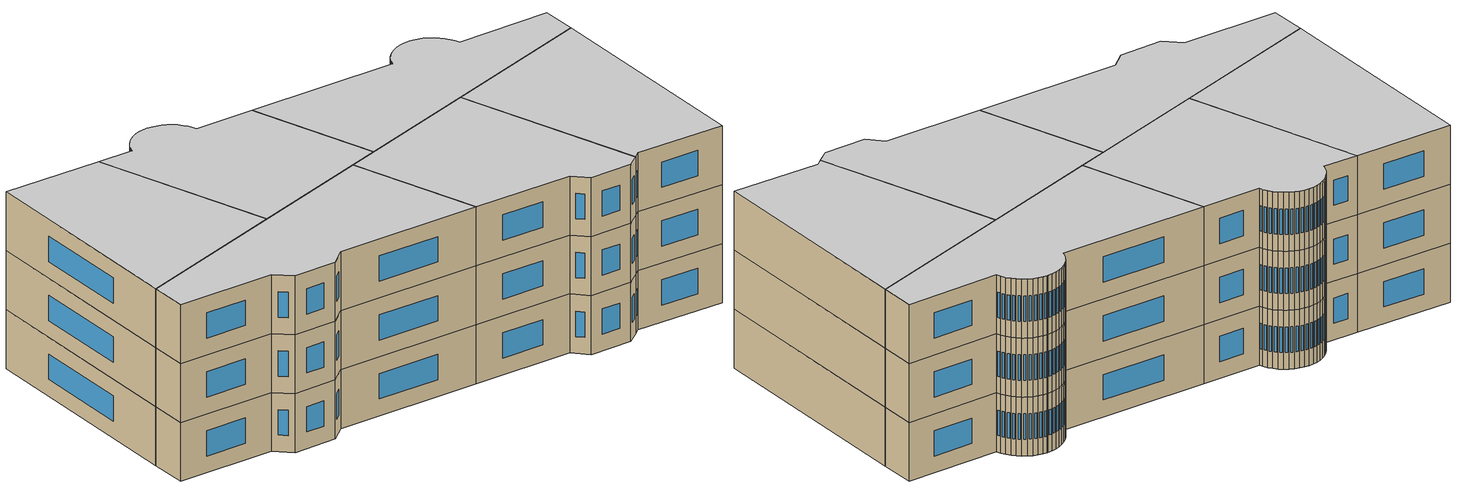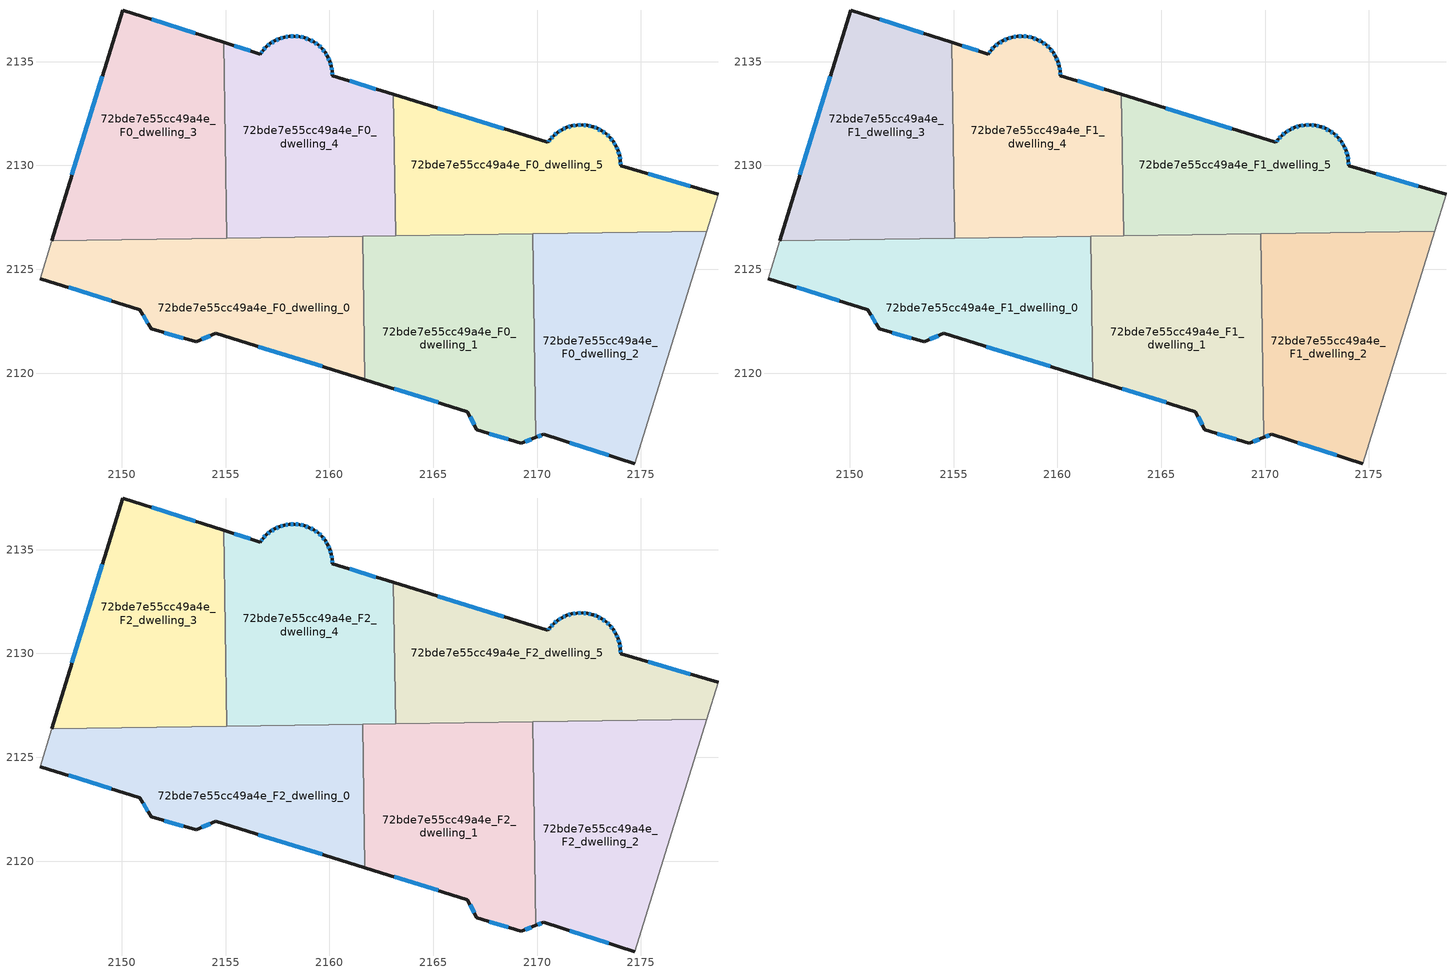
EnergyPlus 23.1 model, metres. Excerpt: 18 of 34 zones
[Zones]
72bde7e55cc49a4e_F0_dwelling_0
 floor ground (EU_floor_Construction): 2161.61,2126.6 2161.71,2119.69 2154.53,2121.92 2153.58,2121.51 2151.42,2122.13 2150.87,2123.06 2146.07,2124.55 2146.63,2126.37 z0
 wall outside (EU_wall_Construction): 2146.07,2124.55 2150.87,2123.06 2151.42,2122.13 2153.58,2121.51 2154.53,2121.92 2161.71,2119.69 z0:3
 wall adiabatic (EU_wall_Construction): 2146.63,2126.37 2146.07,2124.55 z0:3
 wall to 72bde7e55cc49a4e_F0_dwelling_1 (EU_wall_Construction): 2161.71,2119.69 2161.61,2126.6 z0:3
 wall to 72bde7e55cc49a4e_F0_dwelling_3 (EU_wall_Construction): 2155.07,2126.5 2146.63,2126.37 z0:3
 wall to 72bde7e55cc49a4e_F0_dwelling_4 (EU_wall_Construction): 2161.61,2126.6 2155.07,2126.5 z0:3
 window (EU_Window_Construction): 2151.03,2122.8 2151.27,2122.4 / 2147.44,2124.13 2149.5,2123.49 / 2156.58,2121.28 2159.66,2120.33 / 2153.85,2121.63 2154.26,2121.81 / 2152.04,2121.96 2152.97,2121.69 z0.86:2.14
72bde7e55cc49a4e_F0_dwelling_1
 floor ground (EU_floor_Construction): 2169.78,2126.72 2169.93,2116.91 2169.23,2116.63 2167.09,2117.28 2166.65,2118.15 2161.71,2119.69 2161.61,2126.6 z0
 wall outside (EU_wall_Construction): 2161.71,2119.69 2166.65,2118.15 2167.09,2117.28 2169.23,2116.63 2169.93,2116.91 z0:3
 wall to 72bde7e55cc49a4e_F0_dwelling_2 (EU_wall_Construction): 2169.93,2116.91 2169.78,2126.72 z0:3
 wall to 72bde7e55cc49a4e_F0_dwelling_5 (EU_wall_Construction): 2169.78,2126.72 2163.18,2126.62 z0:3
 wall to 72bde7e55cc49a4e_F0_dwelling_4 (EU_wall_Construction): 2163.18,2126.62 2161.61,2126.6 z0:3
 window (EU_Window_Construction): 2163.12,2119.25 2165.24,2118.59 / 2169.43,2116.71 2169.73,2116.83 / 2167.7,2117.09 2168.62,2116.82 / 2166.78,2117.9 2166.97,2117.53 z0.86:2.14
72bde7e55cc49a4e_F0_dwelling_2
 floor ground (EU_floor_Construction): 2178.16,2126.84 2174.71,2115.64 2170.31,2117.06 2169.93,2116.91 2169.78,2126.72 z0
 wall outside (EU_wall_Construction): 2169.93,2116.91 2170.31,2117.06 2174.71,2115.64 z0:3
 wall adiabatic (EU_wall_Construction): 2174.71,2115.64 2178.16,2126.84 z0:3
 wall to 72bde7e55cc49a4e_F0_dwelling_5 (EU_wall_Construction): 2178.16,2126.84 2169.78,2126.72 z0:3
 window (EU_Window_Construction): 2171.57,2116.66 2173.45,2116.05 / 2170.04,2116.95 2170.2,2117.02 z0.86:2.14
72bde7e55cc49a4e_F0_dwelling_3
 floor ground (EU_floor_Construction): 2154.93,2135.92 2155.07,2126.5 2146.63,2126.37 2150.06,2137.47 z0
 wall outside (EU_wall_Construction): 2154.93,2135.92 2150.06,2137.47 2146.63,2126.37 z0:3
 wall to 72bde7e55cc49a4e_F0_dwelling_4 (EU_wall_Construction): 2155.07,2126.5 2154.93,2135.92 z0:3
 window (EU_Window_Construction): 2149.08,2134.3 2147.61,2129.54 / 2153.54,2136.37 2151.45,2137.03 z0.86:2.14
72bde7e55cc49a4e_F0_dwelling_4
 floor ground (EU_floor_Construction): 2163.08,2133.42 2163.18,2126.62 2155.07,2126.5 2154.93,2135.92 2156.68,2135.37 2156.8,2135.54 2156.97,2135.72 2157.16,2135.87 2157.37,2136 2157.6,2136.11 2157.83,2136.18 2158.07,2136.22 2158.32,2136.23 2158.57,2136.2 2158.8,2136.15 2159.04,2136.06 2159.25,2135.95 2159.45,2135.8 2159.63,2135.64 2159.79,2135.45 2159.92,2135.24 2160.02,2135.01 2160.09,2134.78 2160.14,2134.54 2160.15,2134.33 z0
 wall outside (EU_wall_Construction): 2163.08,2133.42 2160.15,2134.33 2160.14,2134.54 2160.09,2134.78 2160.02,2135.01 2159.92,2135.24 2159.79,2135.45 2159.63,2135.64 2159.45,2135.8 2159.25,2135.95 2159.04,2136.06 2158.8,2136.15 2158.57,2136.2 2158.32,2136.23 2158.07,2136.22 2157.83,2136.18 2157.6,2136.11 2157.37,2136 2157.16,2135.87 2156.97,2135.72 2156.8,2135.54 2156.68,2135.37 2154.93,2135.92 z0:3
 wall to 72bde7e55cc49a4e_F0_dwelling_5 (EU_wall_Construction): 2163.18,2126.62 2163.08,2133.42 z0:3
 window (EU_Window_Construction): 2156.77,2135.49 2156.72,2135.42 / 2156.92,2135.67 2156.85,2135.59 / 2157.11,2135.83 2157.03,2135.76 / 2157.31,2135.97 2157.22,2135.91 / 2157.53,2136.08 2157.44,2136.03 / 2157.76,2136.16 2157.66,2136.13 / 2158,2136.21 2157.9,2136.19 / 2158.25,2136.23 2158.14,2136.22 / 2158.49,2136.21 2158.39,2136.22 / 2158.74,2136.16 2158.63,2136.19 / 2158.97,2136.09 2158.87,2136.12 / 2159.19,2135.98 2159.1,2136.03 / 2159.4,2135.84 2159.31,2135.91 / 2159.58,2135.68 2159.51,2135.76 / 2159.75,2135.5 2159.68,2135.58 / 2159.88,2135.3 2159.83,2135.39 / 2159.99,2135.08 2159.95,2135.17 / 2160.07,2134.85 2160.04,2134.95 / 2160.12,2134.6 2160.11,2134.71 / 2160.14,2134.39 2160.14,2134.48 / 2162.24,2133.68 2160.99,2134.07 / 2156.18,2135.53 2155.43,2135.76 z0.86:2.14
72bde7e55cc49a4e_F0_dwelling_5
 floor ground (EU_floor_Construction): 2178.71,2128.61 2178.16,2126.84 2163.18,2126.62 2163.08,2133.42 2170.52,2131.12 2170.62,2131.25 2170.79,2131.44 2170.99,2131.59 2171.2,2131.73 2171.43,2131.83 2171.67,2131.91 2171.91,2131.95 2172.16,2131.96 2172.41,2131.93 2172.66,2131.88 2172.69,2131.86 2172.89,2131.79 2173.11,2131.67 2173.32,2131.53 2173.5,2131.35 2173.66,2131.16 2173.79,2130.95 2173.9,2130.72 2173.97,2130.48 2174.01,2130.23 2174.02,2129.99 z0
 wall outside (EU_wall_Construction): 2178.71,2128.61 2174.02,2129.99 2174.01,2130.23 2173.97,2130.48 2173.9,2130.72 2173.79,2130.95 2173.66,2131.16 2173.5,2131.35 2173.32,2131.53 2173.11,2131.67 2172.89,2131.79 2172.69,2131.86 2172.66,2131.88 2172.41,2131.93 2172.16,2131.96 2171.91,2131.95 2171.67,2131.91 2171.43,2131.83 2171.2,2131.73 2170.99,2131.59 2170.79,2131.44 2170.62,2131.25 2170.52,2131.12 2163.08,2133.42 z0:3
 wall adiabatic (EU_wall_Construction): 2178.16,2126.84 2178.71,2128.61 z0:3
 window (EU_Window_Construction): 2171.36,2131.8 2171.27,2131.76 / 2171.6,2131.88 2171.5,2131.85 / 2171.84,2131.93 2171.74,2131.92 / 2172.09,2131.95 2171.99,2131.95 / 2172.34,2131.94 2172.24,2131.95 / 2172.59,2131.89 2172.48,2131.92 / 2172.84,2131.81 2172.75,2131.84 / 2173.05,2131.7 2172.96,2131.75 / 2173.26,2131.57 2173.17,2131.63 / 2173.45,2131.4 2173.37,2131.48 / 2173.61,2131.22 2173.55,2131.3 / 2173.76,2131.01 2173.7,2131.1 / 2173.87,2130.79 2173.82,2130.88 / 2173.95,2130.55 2173.92,2130.65 / 2174,2130.3 2173.98,2130.41 / 2174.02,2130.06 2174.01,2130.16 / 2177.37,2129 2175.36,2129.59 / 2168.4,2131.77 2165.21,2132.76 / 2170.59,2131.21 2170.55,2131.16 / 2170.75,2131.38 2170.67,2131.31 / 2170.93,2131.55 2170.85,2131.48 / 2171.14,2131.69 2171.05,2131.63 z0.86:2.14
72bde7e55cc49a4e_F1_dwelling_0
 floor to 72bde7e55cc49a4e_F0_dwelling_0 (EU_floor_Construction): 2161.61,2126.6 2161.71,2119.69 2154.53,2121.92 2153.58,2121.51 2151.42,2122.13 2150.87,2123.06 2146.07,2124.55 2146.63,2126.37 z3
 wall outside (EU_wall_Construction): 2146.07,2124.55 2150.87,2123.06 2151.42,2122.13 2153.58,2121.51 2154.53,2121.92 2161.71,2119.69 z3:6
 wall adiabatic (EU_wall_Construction): 2146.63,2126.37 2146.07,2124.55 z3:6
 wall to 72bde7e55cc49a4e_F1_dwelling_1 (EU_wall_Construction): 2161.71,2119.69 2161.61,2126.6 z3:6
 wall to 72bde7e55cc49a4e_F1_dwelling_3 (EU_wall_Construction): 2155.07,2126.5 2146.63,2126.37 z3:6
 wall to 72bde7e55cc49a4e_F1_dwelling_4 (EU_wall_Construction): 2161.61,2126.6 2155.07,2126.5 z3:6
 window (EU_Window_Construction): 2151.03,2122.8 2151.27,2122.4 / 2147.44,2124.13 2149.5,2123.49 / 2156.58,2121.28 2159.66,2120.33 / 2153.85,2121.63 2154.26,2121.81 / 2152.04,2121.96 2152.97,2121.69 z3.86:5.14
72bde7e55cc49a4e_F1_dwelling_1
 floor to 72bde7e55cc49a4e_F0_dwelling_1 (EU_floor_Construction): 2169.78,2126.72 2169.93,2116.91 2169.23,2116.63 2167.09,2117.28 2166.65,2118.15 2161.71,2119.69 2161.61,2126.6 z3
 wall outside (EU_wall_Construction): 2161.71,2119.69 2166.65,2118.15 2167.09,2117.28 2169.23,2116.63 2169.93,2116.91 z3:6
 wall to 72bde7e55cc49a4e_F1_dwelling_2 (EU_wall_Construction): 2169.93,2116.91 2169.78,2126.72 z3:6
 wall to 72bde7e55cc49a4e_F1_dwelling_5 (EU_wall_Construction): 2169.78,2126.72 2163.18,2126.62 z3:6
 wall to 72bde7e55cc49a4e_F1_dwelling_4 (EU_wall_Construction): 2163.18,2126.62 2161.61,2126.6 z3:6
 window (EU_Window_Construction): 2163.12,2119.25 2165.24,2118.59 / 2169.43,2116.71 2169.73,2116.83 / 2167.7,2117.09 2168.62,2116.82 / 2166.78,2117.9 2166.97,2117.53 z3.86:5.14
72bde7e55cc49a4e_F1_dwelling_2
 floor to 72bde7e55cc49a4e_F0_dwelling_2 (EU_floor_Construction): 2178.16,2126.84 2174.71,2115.64 2170.31,2117.06 2169.93,2116.91 2169.78,2126.72 z3
 wall outside (EU_wall_Construction): 2169.93,2116.91 2170.31,2117.06 2174.71,2115.64 z3:6
 wall adiabatic (EU_wall_Construction): 2174.71,2115.64 2178.16,2126.84 z3:6
 wall to 72bde7e55cc49a4e_F1_dwelling_5 (EU_wall_Construction): 2178.16,2126.84 2169.78,2126.72 z3:6
 window (EU_Window_Construction): 2171.57,2116.66 2173.45,2116.05 / 2170.04,2116.95 2170.2,2117.02 z3.86:5.14
72bde7e55cc49a4e_F1_dwelling_3
 floor to 72bde7e55cc49a4e_F0_dwelling_3 (EU_floor_Construction): 2154.93,2135.92 2155.07,2126.5 2146.63,2126.37 2150.06,2137.47 z3
 wall outside (EU_wall_Construction): 2154.93,2135.92 2150.06,2137.47 2146.63,2126.37 z3:6
 wall to 72bde7e55cc49a4e_F1_dwelling_4 (EU_wall_Construction): 2155.07,2126.5 2154.93,2135.92 z3:6
 window (EU_Window_Construction): 2149.08,2134.3 2147.61,2129.54 / 2153.54,2136.37 2151.45,2137.03 z3.86:5.14
72bde7e55cc49a4e_F1_dwelling_4
 floor to 72bde7e55cc49a4e_F0_dwelling_4 (EU_floor_Construction): 2163.08,2133.42 2163.18,2126.62 2155.07,2126.5 2154.93,2135.92 2156.68,2135.37 2156.8,2135.54 2156.97,2135.72 2157.16,2135.87 2157.37,2136 2157.6,2136.11 2157.83,2136.18 2158.07,2136.22 2158.32,2136.23 2158.57,2136.2 2158.8,2136.15 2159.04,2136.06 2159.25,2135.95 2159.45,2135.8 2159.63,2135.64 2159.79,2135.45 2159.92,2135.24 2160.02,2135.01 2160.09,2134.78 2160.14,2134.54 2160.15,2134.33 z3
 wall outside (EU_wall_Construction): 2163.08,2133.42 2160.15,2134.33 2160.14,2134.54 2160.09,2134.78 2160.02,2135.01 2159.92,2135.24 2159.79,2135.45 2159.63,2135.64 2159.45,2135.8 2159.25,2135.95 2159.04,2136.06 2158.8,2136.15 2158.57,2136.2 2158.32,2136.23 2158.07,2136.22 2157.83,2136.18 2157.6,2136.11 2157.37,2136 2157.16,2135.87 2156.97,2135.72 2156.8,2135.54 2156.68,2135.37 2154.93,2135.92 z3:6
 wall to 72bde7e55cc49a4e_F1_dwelling_5 (EU_wall_Construction): 2163.18,2126.62 2163.08,2133.42 z3:6
 window (EU_Window_Construction): 2156.77,2135.49 2156.72,2135.42 / 2156.92,2135.67 2156.85,2135.59 / 2157.11,2135.83 2157.03,2135.76 / 2157.31,2135.97 2157.22,2135.91 / 2157.53,2136.08 2157.44,2136.03 / 2157.76,2136.16 2157.66,2136.13 / 2158,2136.21 2157.9,2136.19 / 2158.25,2136.23 2158.14,2136.22 / 2158.49,2136.21 2158.39,2136.22 / 2158.74,2136.16 2158.63,2136.19 / 2158.97,2136.09 2158.87,2136.12 / 2159.19,2135.98 2159.1,2136.03 / 2159.4,2135.84 2159.31,2135.91 / 2159.58,2135.68 2159.51,2135.76 / 2159.75,2135.5 2159.68,2135.58 / 2159.88,2135.3 2159.83,2135.39 / 2159.99,2135.08 2159.95,2135.17 / 2160.07,2134.85 2160.04,2134.95 / 2160.12,2134.6 2160.11,2134.71 / 2160.14,2134.39 2160.14,2134.48 / 2162.24,2133.68 2160.99,2134.07 / 2156.18,2135.53 2155.43,2135.76 z3.86:5.14
72bde7e55cc49a4e_F1_dwelling_5
 floor to 72bde7e55cc49a4e_F0_dwelling_5 (EU_floor_Construction): 2178.71,2128.61 2178.16,2126.84 2163.18,2126.62 2163.08,2133.42 2170.52,2131.12 2170.62,2131.25 2170.79,2131.44 2170.99,2131.59 2171.2,2131.73 2171.43,2131.83 2171.67,2131.91 2171.91,2131.95 2172.16,2131.96 2172.41,2131.93 2172.66,2131.88 2172.69,2131.86 2172.89,2131.79 2173.11,2131.67 2173.32,2131.53 2173.5,2131.35 2173.66,2131.16 2173.79,2130.95 2173.9,2130.72 2173.97,2130.48 2174.01,2130.23 2174.02,2129.99 z3
 wall outside (EU_wall_Construction): 2178.71,2128.61 2174.02,2129.99 2174.01,2130.23 2173.97,2130.48 2173.9,2130.72 2173.79,2130.95 2173.66,2131.16 2173.5,2131.35 2173.32,2131.53 2173.11,2131.67 2172.89,2131.79 2172.69,2131.86 2172.66,2131.88 2172.41,2131.93 2172.16,2131.96 2171.91,2131.95 2171.67,2131.91 2171.43,2131.83 2171.2,2131.73 2170.99,2131.59 2170.79,2131.44 2170.62,2131.25 2170.52,2131.12 2163.08,2133.42 z3:6
 wall adiabatic (EU_wall_Construction): 2178.16,2126.84 2178.71,2128.61 z3:6
 window (EU_Window_Construction): 2171.36,2131.8 2171.27,2131.76 / 2171.6,2131.88 2171.5,2131.85 / 2171.84,2131.93 2171.74,2131.92 / 2172.09,2131.95 2171.99,2131.95 / 2172.34,2131.94 2172.24,2131.95 / 2172.59,2131.89 2172.48,2131.92 / 2172.84,2131.81 2172.75,2131.84 / 2173.05,2131.7 2172.96,2131.75 / 2173.26,2131.57 2173.17,2131.63 / 2173.45,2131.4 2173.37,2131.48 / 2173.61,2131.22 2173.55,2131.3 / 2173.76,2131.01 2173.7,2131.1 / 2173.87,2130.79 2173.82,2130.88 / 2173.95,2130.55 2173.92,2130.65 / 2174,2130.3 2173.98,2130.41 / 2174.02,2130.06 2174.01,2130.16 / 2177.37,2129 2175.36,2129.59 / 2168.4,2131.77 2165.21,2132.76 / 2170.59,2131.21 2170.55,2131.16 / 2170.75,2131.38 2170.67,2131.31 / 2170.93,2131.55 2170.85,2131.48 / 2171.14,2131.69 2171.05,2131.63 z3.86:5.14
72bde7e55cc49a4e_F2_dwelling_0
 floor to 72bde7e55cc49a4e_F1_dwelling_0 (EU_floor_Construction): 2161.61,2126.6 2161.71,2119.69 2154.53,2121.92 2153.58,2121.51 2151.42,2122.13 2150.87,2123.06 2146.07,2124.55 2146.63,2126.37 z6
 wall outside (EU_wall_Construction): 2146.07,2124.55 2150.87,2123.06 2151.42,2122.13 2153.58,2121.51 2154.53,2121.92 2161.71,2119.69 z6:9
 wall adiabatic (EU_wall_Construction): 2146.63,2126.37 2146.07,2124.55 z6:9
 wall to 72bde7e55cc49a4e_F2_dwelling_1 (EU_wall_Construction): 2161.71,2119.69 2161.61,2126.6 z6:9
 wall to 72bde7e55cc49a4e_F2_dwelling_3 (EU_wall_Construction): 2155.07,2126.5 2146.63,2126.37 z6:9
 wall to 72bde7e55cc49a4e_F2_dwelling_4 (EU_wall_Construction): 2161.61,2126.6 2155.07,2126.5 z6:9
 window (EU_Window_Construction): 2151.03,2122.8 2151.27,2122.4 / 2147.44,2124.13 2149.5,2123.49 / 2156.58,2121.28 2159.66,2120.33 / 2153.85,2121.63 2154.26,2121.81 / 2152.04,2121.96 2152.97,2121.69 z6.86:8.14
 ceiling to 72bde7e55cc49a4e_F3_dwelling_0 (EU_floor_Construction): 2161.71,2119.69 2161.61,2126.6 2146.63,2126.37 2146.07,2124.55 2150.87,2123.06 2151.42,2122.13 2153.58,2121.51 2154.53,2121.92 z9
72bde7e55cc49a4e_F2_dwelling_1
 floor to 72bde7e55cc49a4e_F1_dwelling_1 (EU_floor_Construction): 2169.78,2126.72 2169.93,2116.91 2169.23,2116.63 2167.09,2117.28 2166.65,2118.15 2161.71,2119.69 2161.61,2126.6 z6
 wall outside (EU_wall_Construction): 2161.71,2119.69 2166.65,2118.15 2167.09,2117.28 2169.23,2116.63 2169.93,2116.91 z6:9
 wall to 72bde7e55cc49a4e_F2_dwelling_2 (EU_wall_Construction): 2169.93,2116.91 2169.78,2126.72 z6:9
 wall to 72bde7e55cc49a4e_F2_dwelling_5 (EU_wall_Construction): 2169.78,2126.72 2163.18,2126.62 z6:9
 wall to 72bde7e55cc49a4e_F2_dwelling_4 (EU_wall_Construction): 2163.18,2126.62 2161.61,2126.6 z6:9
 window (EU_Window_Construction): 2163.12,2119.25 2165.24,2118.59 / 2169.43,2116.71 2169.73,2116.83 / 2167.7,2117.09 2168.62,2116.82 / 2166.78,2117.9 2166.97,2117.53 z6.86:8.14
 ceiling to 72bde7e55cc49a4e_F3_dwelling_1 (EU_floor_Construction): 2169.93,2116.91 2169.78,2126.72 2161.61,2126.6 2161.71,2119.69 2166.65,2118.15 2167.09,2117.28 2169.23,2116.63 z9
72bde7e55cc49a4e_F2_dwelling_2
 floor to 72bde7e55cc49a4e_F1_dwelling_2 (EU_floor_Construction): 2178.16,2126.84 2174.71,2115.64 2170.31,2117.06 2169.93,2116.91 2169.78,2126.72 z6
 wall outside (EU_wall_Construction): 2169.93,2116.91 2170.31,2117.06 2174.71,2115.64 z6:9
 wall adiabatic (EU_wall_Construction): 2174.71,2115.64 2178.16,2126.84 z6:9
 wall to 72bde7e55cc49a4e_F2_dwelling_5 (EU_wall_Construction): 2178.16,2126.84 2169.78,2126.72 z6:9
 window (EU_Window_Construction): 2171.57,2116.66 2173.45,2116.05 / 2170.04,2116.95 2170.2,2117.02 z6.86:8.14
 ceiling to 72bde7e55cc49a4e_F3_dwelling_2 (EU_floor_Construction): 2174.71,2115.64 2178.16,2126.84 2169.78,2126.72 2169.93,2116.91 2170.31,2117.06 z9
72bde7e55cc49a4e_F2_dwelling_3
 floor to 72bde7e55cc49a4e_F1_dwelling_3 (EU_floor_Construction): 2154.93,2135.92 2155.07,2126.5 2146.63,2126.37 2150.06,2137.47 z6
 wall outside (EU_wall_Construction): 2154.93,2135.92 2150.06,2137.47 2146.63,2126.37 z6:9
 wall to 72bde7e55cc49a4e_F2_dwelling_4 (EU_wall_Construction): 2155.07,2126.5 2154.93,2135.92 z6:9
 window (EU_Window_Construction): 2149.08,2134.3 2147.61,2129.54 / 2153.54,2136.37 2151.45,2137.03 z6.86:8.14
 ceiling to 72bde7e55cc49a4e_F3_dwelling_3 (EU_floor_Construction): 2155.07,2126.5 2154.93,2135.92 2150.06,2137.47 2146.63,2126.37 z9
72bde7e55cc49a4e_F2_dwelling_4
 floor to 72bde7e55cc49a4e_F1_dwelling_4 (EU_floor_Construction): 2163.08,2133.42 2163.18,2126.62 2155.07,2126.5 2154.93,2135.92 2156.68,2135.37 2156.8,2135.54 2156.97,2135.72 2157.16,2135.87 2157.37,2136 2157.6,2136.11 2157.83,2136.18 2158.07,2136.22 2158.32,2136.23 2158.57,2136.2 2158.8,2136.15 2159.04,2136.06 2159.25,2135.95 2159.45,2135.8 2159.63,2135.64 2159.79,2135.45 2159.92,2135.24 2160.02,2135.01 2160.09,2134.78 2160.14,2134.54 2160.15,2134.33 z6
 wall outside (EU_wall_Construction): 2163.08,2133.42 2160.15,2134.33 2160.14,2134.54 2160.09,2134.78 2160.02,2135.01 2159.92,2135.24 2159.79,2135.45 2159.63,2135.64 2159.45,2135.8 2159.25,2135.95 2159.04,2136.06 2158.8,2136.15 2158.57,2136.2 2158.32,2136.23 2158.07,2136.22 2157.83,2136.18 2157.6,2136.11 2157.37,2136 2157.16,2135.87 2156.97,2135.72 2156.8,2135.54 2156.68,2135.37 2154.93,2135.92 z6:9
 wall to 72bde7e55cc49a4e_F2_dwelling_5 (EU_wall_Construction): 2163.18,2126.62 2163.08,2133.42 z6:9
 window (EU_Window_Construction): 2156.77,2135.49 2156.72,2135.42 / 2156.92,2135.67 2156.85,2135.59 / 2157.11,2135.83 2157.03,2135.76 / 2157.31,2135.97 2157.22,2135.91 / 2157.53,2136.08 2157.44,2136.03 / 2157.76,2136.16 2157.66,2136.13 / 2158,2136.21 2157.9,2136.19 / 2158.25,2136.23 2158.14,2136.22 / 2158.49,2136.21 2158.39,2136.22 / 2158.74,2136.16 2158.63,2136.19 / 2158.97,2136.09 2158.87,2136.12 / 2159.19,2135.98 2159.1,2136.03 / 2159.4,2135.84 2159.31,2135.91 / 2159.58,2135.68 2159.51,2135.76 / 2159.75,2135.5 2159.68,2135.58 / 2159.88,2135.3 2159.83,2135.39 / 2159.99,2135.08 2159.95,2135.17 / 2160.07,2134.85 2160.04,2134.95 / 2160.12,2134.6 2160.11,2134.71 / 2160.14,2134.39 2160.14,2134.48 / 2162.24,2133.68 2160.99,2134.07 / 2156.18,2135.53 2155.43,2135.76 z6.86:8.14
 ceiling to 72bde7e55cc49a4e_F3_dwelling_4 (EU_floor_Construction): 2163.18,2126.62 2163.08,2133.42 2160.15,2134.33 2160.14,2134.54 2160.09,2134.78 2160.02,2135.01 2159.92,2135.24 2159.79,2135.45 2159.63,2135.64 2159.45,2135.8 2159.25,2135.95 2159.04,2136.06 2158.8,2136.15 2158.57,2136.2 2158.32,2136.23 2158.07,2136.22 2157.83,2136.18 2157.6,2136.11 2157.37,2136 2157.16,2135.87 2156.97,2135.72 2156.8,2135.54 2156.68,2135.37 2154.93,2135.92 2155.07,2126.5 z9
72bde7e55cc49a4e_F2_dwelling_5
 floor to 72bde7e55cc49a4e_F1_dwelling_5 (EU_floor_Construction): 2178.71,2128.61 2178.16,2126.84 2163.18,2126.62 2163.08,2133.42 2170.52,2131.12 2170.62,2131.25 2170.79,2131.44 2170.99,2131.59 2171.2,2131.73 2171.43,2131.83 2171.67,2131.91 2171.91,2131.95 2172.16,2131.96 2172.41,2131.93 2172.66,2131.88 2172.69,2131.86 2172.89,2131.79 2173.11,2131.67 2173.32,2131.53 2173.5,2131.35 2173.66,2131.16 2173.79,2130.95 2173.9,2130.72 2173.97,2130.48 2174.01,2130.23 2174.02,2129.99 z6
 wall outside (EU_wall_Construction): 2178.71,2128.61 2174.02,2129.99 2174.01,2130.23 2173.97,2130.48 2173.9,2130.72 2173.79,2130.95 2173.66,2131.16 2173.5,2131.35 2173.32,2131.53 2173.11,2131.67 2172.89,2131.79 2172.69,2131.86 2172.66,2131.88 2172.41,2131.93 2172.16,2131.96 2171.91,2131.95 2171.67,2131.91 2171.43,2131.83 2171.2,2131.73 2170.99,2131.59 2170.79,2131.44 2170.62,2131.25 2170.52,2131.12 2163.08,2133.42 z6:9
 wall adiabatic (EU_wall_Construction): 2178.16,2126.84 2178.71,2128.61 z6:9
 window (EU_Window_Construction): 2171.36,2131.8 2171.27,2131.76 / 2171.6,2131.88 2171.5,2131.85 / 2171.84,2131.93 2171.74,2131.92 / 2172.09,2131.95 2171.99,2131.95 / 2172.34,2131.94 2172.24,2131.95 / 2172.59,2131.89 2172.48,2131.92 / 2172.84,2131.81 2172.75,2131.84 / 2173.05,2131.7 2172.96,2131.75 / 2173.26,2131.57 2173.17,2131.63 / 2173.45,2131.4 2173.37,2131.48 / 2173.61,2131.22 2173.55,2131.3 / 2173.76,2131.01 2173.7,2131.1 / 2173.87,2130.79 2173.82,2130.88 / 2173.95,2130.55 2173.92,2130.65 / 2174,2130.3 2173.98,2130.41 / 2174.02,2130.06 2174.01,2130.16 / 2177.37,2129 2175.36,2129.59 / 2168.4,2131.77 2165.21,2132.76 / 2170.59,2131.21 2170.55,2131.16 / 2170.75,2131.38 2170.67,2131.31 / 2170.93,2131.55 2170.85,2131.48 / 2171.14,2131.69 2171.05,2131.63 z6.86:8.14
 ceiling to 72bde7e55cc49a4e_F3_dwelling_5 (EU_floor_Construction): 2178.16,2126.84 2178.71,2128.61 2174.02,2129.99 2174.01,2130.23 2173.97,2130.48 2173.9,2130.72 2173.79,2130.95 2173.66,2131.16 2173.5,2131.35 2173.32,2131.53 2173.11,2131.67 2172.89,2131.79 2172.69,2131.86 2172.66,2131.88 2172.41,2131.93 2172.16,2131.96 2171.91,2131.95 2171.67,2131.91 2171.43,2131.83 2171.2,2131.73 2170.99,2131.59 2170.79,2131.44 2170.62,2131.25 2170.52,2131.12 2163.08,2133.42 2163.18,2126.62 z9
[Building]
EU S2 Campaign: North Axis=0; Terrain=City; Solar Distribution=FullExterior
[Site:Location]
Helsinki-Vantaa.AP: Latitude=60.317; Longitude=24.963; Time Zone=2; Elevation=54.6
[SizingPeriod:WeatherFileDays]
AnnualSizingPeriod: Begin Month=1; Begin Day of Month=1; End Month=12; End Day of Month=31; Day of Week for Start Day=Monday; Use Weather File Daylight Saving Period=No; Use Weather File Rain and Snow Indicators=No
[MATERIAL]
EU_InternalMass_Material: Roughness=MediumRough; Thickness=0.1; Conductivity=1; Density=1800; Specific Heat=900; Thermal Absorptance=0.9; Solar Absorptance=0.7; Visible Absorptance=0.7
[MATERIAL:NOMASS] Roughness=MediumRough; Thermal Absorptance=0.9; Solar Absorptance=0.7; Visible Absorptance=0.7
Name | Thermal Resistance
EU_wall_NoMass | 1.10183
EU_floor_NoMass | 1.70606
[WINDOWMATERIAL:SIMPLEGLAZINGSYSTEM]
EU_Window_SimpleGlazing: UFactor=3.11035; Solar Heat Gain Coefficient=0.8; Visible Transmittance=0.8
[CONSTRUCTION]
EU_wall_Construction: EU_wall_NoMass
EU_floor_Construction: EU_floor_NoMass
EU_Window_Construction: EU_Window_SimpleGlazing
EU_InternalMass_Construction: EU_InternalMass_Material
[ZONE] Type=1; Multiplier=1; Ceiling Height=autocalculate; Floor Area=autocalculate; Part of Total Floor Area=Yes
Name | Volume
72bde7e55cc49a4e_F0_dwelling_0; 72bde7e55cc49a4e_F1_dwelling_0; 72bde7e55cc49a4e_F2_dwelling_0 | 208.37
72bde7e55cc49a4e_F0_dwelling_1; 72bde7e55cc49a4e_F1_dwelling_1; 72bde7e55cc49a4e_F2_dwelling_1 | 208.352
72bde7e55cc49a4e_F0_dwelling_2; 72bde7e55cc49a4e_F1_dwelling_2; 72bde7e55cc49a4e_F2_dwelling_2 | 208.35
72bde7e55cc49a4e_F0_dwelling_3; 72bde7e55cc49a4e_F1_dwelling_3; 72bde7e55cc49a4e_F2_dwelling_3 | 208.338
72bde7e55cc49a4e_F0_dwelling_4; 72bde7e55cc49a4e_F1_dwelling_4; 72bde7e55cc49a4e_F2_dwelling_4 | 208.364
72bde7e55cc49a4e_F0_dwelling_5; 72bde7e55cc49a4e_F1_dwelling_5; 72bde7e55cc49a4e_F2_dwelling_5 | 208.323
[INTERNALMASS] Construction=EU_InternalMass_Construction
Name | Zone or ZoneList | Surface Area
72bde7e55cc49a4e_F0_dwelling_0_EU_InternalMass | 72bde7e55cc49a4e_F0_dwelling_0 | 69.457
72bde7e55cc49a4e_F0_dwelling_1_EU_InternalMass | 72bde7e55cc49a4e_F0_dwelling_1 | 69.4506
72bde7e55cc49a4e_F0_dwelling_2_EU_InternalMass | 72bde7e55cc49a4e_F0_dwelling_2 | 69.4493
72bde7e55cc49a4e_F0_dwelling_3_EU_InternalMass | 72bde7e55cc49a4e_F0_dwelling_3 | 69.446
72bde7e55cc49a4e_F0_dwelling_4_EU_InternalMass | 72bde7e55cc49a4e_F0_dwelling_4 | 69.4552
72bde7e55cc49a4e_F0_dwelling_5_EU_InternalMass | 72bde7e55cc49a4e_F0_dwelling_5 | 69.4416
72bde7e55cc49a4e_F1_dwelling_0_EU_InternalMass | 72bde7e55cc49a4e_F1_dwelling_0 | 69.457
72bde7e55cc49a4e_F1_dwelling_1_EU_InternalMass | 72bde7e55cc49a4e_F1_dwelling_1 | 69.4506
72bde7e55cc49a4e_F1_dwelling_2_EU_InternalMass | 72bde7e55cc49a4e_F1_dwelling_2 | 69.4493
72bde7e55cc49a4e_F1_dwelling_3_EU_InternalMass | 72bde7e55cc49a4e_F1_dwelling_3 | 69.446
72bde7e55cc49a4e_F1_dwelling_4_EU_InternalMass | 72bde7e55cc49a4e_F1_dwelling_4 | 69.4552
72bde7e55cc49a4e_F1_dwelling_5_EU_InternalMass | 72bde7e55cc49a4e_F1_dwelling_5 | 69.4416
72bde7e55cc49a4e_F2_dwelling_0_EU_InternalMass | 72bde7e55cc49a4e_F2_dwelling_0 | 69.457
72bde7e55cc49a4e_F2_dwelling_1_EU_InternalMass | 72bde7e55cc49a4e_F2_dwelling_1 | 69.4506
72bde7e55cc49a4e_F2_dwelling_2_EU_InternalMass | 72bde7e55cc49a4e_F2_dwelling_2 | 69.4493
72bde7e55cc49a4e_F2_dwelling_3_EU_InternalMass | 72bde7e55cc49a4e_F2_dwelling_3 | 69.446
72bde7e55cc49a4e_F2_dwelling_4_EU_InternalMass | 72bde7e55cc49a4e_F2_dwelling_4 | 69.4552
72bde7e55cc49a4e_F2_dwelling_5_EU_InternalMass | 72bde7e55cc49a4e_F2_dwelling_5 | 69.4416
[OTHEREQUIPMENT] Fuel Type=Electricity; Design Level Calculation Method=Watts/Area; Power per Zone Floor Area=1; Fraction Latent=0; Fraction Radiant=0; Fraction Lost=0; Carbon Dioxide Generation Rate=0; EndUse Subcategory=EU_Step8_InternalGains
Name | Zone or ZoneList or Space or SpaceList | Schedule
EU_Step8_InternalGain_72bde7e55cc49a4e_F0_dwelling_0_f000 | 72bde7e55cc49a4e_F0_dwelling_0 | EU_Step8_GainSchedule_72bde7e55cc49a4e_F0_dwelling_0_f000
EU_Step8_InternalGain_72bde7e55cc49a4e_F0_dwelling_1_f000 | 72bde7e55cc49a4e_F0_dwelling_1 | EU_Step8_GainSchedule_72bde7e55cc49a4e_F0_dwelling_1_f000
EU_Step8_InternalGain_72bde7e55cc49a4e_F0_dwelling_2_f000 | 72bde7e55cc49a4e_F0_dwelling_2 | EU_Step8_GainSchedule_72bde7e55cc49a4e_F0_dwelling_2_f000
EU_Step8_InternalGain_72bde7e55cc49a4e_F0_dwelling_3_f000 | 72bde7e55cc49a4e_F0_dwelling_3 | EU_Step8_GainSchedule_72bde7e55cc49a4e_F0_dwelling_3_f000
EU_Step8_InternalGain_72bde7e55cc49a4e_F0_dwelling_4_f000 | 72bde7e55cc49a4e_F0_dwelling_4 | EU_Step8_GainSchedule_72bde7e55cc49a4e_F0_dwelling_4_f000
EU_Step8_InternalGain_72bde7e55cc49a4e_F0_dwelling_5_f000 | 72bde7e55cc49a4e_F0_dwelling_5 | EU_Step8_GainSchedule_72bde7e55cc49a4e_F0_dwelling_5_f000
EU_Step8_InternalGain_72bde7e55cc49a4e_F1_dwelling_0_f000 | 72bde7e55cc49a4e_F1_dwelling_0 | EU_Step8_GainSchedule_72bde7e55cc49a4e_F1_dwelling_0_f000
EU_Step8_InternalGain_72bde7e55cc49a4e_F1_dwelling_1_f000 | 72bde7e55cc49a4e_F1_dwelling_1 | EU_Step8_GainSchedule_72bde7e55cc49a4e_F1_dwelling_1_f000
EU_Step8_InternalGain_72bde7e55cc49a4e_F1_dwelling_2_f000 | 72bde7e55cc49a4e_F1_dwelling_2 | EU_Step8_GainSchedule_72bde7e55cc49a4e_F1_dwelling_2_f000
EU_Step8_InternalGain_72bde7e55cc49a4e_F1_dwelling_3_f000 | 72bde7e55cc49a4e_F1_dwelling_3 | EU_Step8_GainSchedule_72bde7e55cc49a4e_F1_dwelling_3_f000
EU_Step8_InternalGain_72bde7e55cc49a4e_F1_dwelling_4_f000 | 72bde7e55cc49a4e_F1_dwelling_4 | EU_Step8_GainSchedule_72bde7e55cc49a4e_F1_dwelling_4_f000
EU_Step8_InternalGain_72bde7e55cc49a4e_F1_dwelling_5_f000 | 72bde7e55cc49a4e_F1_dwelling_5 | EU_Step8_GainSchedule_72bde7e55cc49a4e_F1_dwelling_5_f000
EU_Step8_InternalGain_72bde7e55cc49a4e_F2_dwelling_0_f000 | 72bde7e55cc49a4e_F2_dwelling_0 | EU_Step8_GainSchedule_72bde7e55cc49a4e_F2_dwelling_0_f000
EU_Step8_InternalGain_72bde7e55cc49a4e_F2_dwelling_1_f000 | 72bde7e55cc49a4e_F2_dwelling_1 | EU_Step8_GainSchedule_72bde7e55cc49a4e_F2_dwelling_1_f000
EU_Step8_InternalGain_72bde7e55cc49a4e_F2_dwelling_2_f000 | 72bde7e55cc49a4e_F2_dwelling_2 | EU_Step8_GainSchedule_72bde7e55cc49a4e_F2_dwelling_2_f000
EU_Step8_InternalGain_72bde7e55cc49a4e_F2_dwelling_3_f000 | 72bde7e55cc49a4e_F2_dwelling_3 | EU_Step8_GainSchedule_72bde7e55cc49a4e_F2_dwelling_3_f000
EU_Step8_InternalGain_72bde7e55cc49a4e_F2_dwelling_4_f000 | 72bde7e55cc49a4e_F2_dwelling_4 | EU_Step8_GainSchedule_72bde7e55cc49a4e_F2_dwelling_4_f000
EU_Step8_InternalGain_72bde7e55cc49a4e_F2_dwelling_5_f000 | 72bde7e55cc49a4e_F2_dwelling_5 | EU_Step8_GainSchedule_72bde7e55cc49a4e_F2_dwelling_5_f000
[ZONEVENTILATION:DESIGNFLOWRATE] Schedule=EU_AlwaysOn; Design Flow Rate Calculation Method=AirChanges/Hour; Air Changes per Hour=0.756316; Ventilation Type=Natural; Fan Pressure Rise=0; Fan Total Efficiency=1; Constant Term Coefficient=1; Temperature Term Coefficient=0; Velocity Term Coefficient=0; Velocity Squared Term Coefficient=0; Minimum Indoor Temperature=-100; Maximum Indoor Temperature=100; Delta Temperature=-100; Minimum Outdoor Temperature=-100; Maximum Outdoor Temperature=100; Maximum Wind Speed=40
Name | Zone or ZoneList or Space or SpaceList
EU_ConstantAir_72bde7e55cc49a4e_F0_dwelling_0 | 72bde7e55cc49a4e_F0_dwelling_0
EU_ConstantAir_72bde7e55cc49a4e_F0_dwelling_1 | 72bde7e55cc49a4e_F0_dwelling_1
EU_ConstantAir_72bde7e55cc49a4e_F0_dwelling_2 | 72bde7e55cc49a4e_F0_dwelling_2
EU_ConstantAir_72bde7e55cc49a4e_F0_dwelling_3 | 72bde7e55cc49a4e_F0_dwelling_3
EU_ConstantAir_72bde7e55cc49a4e_F0_dwelling_4 | 72bde7e55cc49a4e_F0_dwelling_4
EU_ConstantAir_72bde7e55cc49a4e_F0_dwelling_5 | 72bde7e55cc49a4e_F0_dwelling_5
EU_ConstantAir_72bde7e55cc49a4e_F1_dwelling_0 | 72bde7e55cc49a4e_F1_dwelling_0
EU_ConstantAir_72bde7e55cc49a4e_F1_dwelling_1 | 72bde7e55cc49a4e_F1_dwelling_1
EU_ConstantAir_72bde7e55cc49a4e_F1_dwelling_2 | 72bde7e55cc49a4e_F1_dwelling_2
EU_ConstantAir_72bde7e55cc49a4e_F1_dwelling_3 | 72bde7e55cc49a4e_F1_dwelling_3
EU_ConstantAir_72bde7e55cc49a4e_F1_dwelling_4 | 72bde7e55cc49a4e_F1_dwelling_4
EU_ConstantAir_72bde7e55cc49a4e_F1_dwelling_5 | 72bde7e55cc49a4e_F1_dwelling_5
EU_ConstantAir_72bde7e55cc49a4e_F2_dwelling_0 | 72bde7e55cc49a4e_F2_dwelling_0
EU_ConstantAir_72bde7e55cc49a4e_F2_dwelling_1 | 72bde7e55cc49a4e_F2_dwelling_1
EU_ConstantAir_72bde7e55cc49a4e_F2_dwelling_2 | 72bde7e55cc49a4e_F2_dwelling_2
EU_ConstantAir_72bde7e55cc49a4e_F2_dwelling_3 | 72bde7e55cc49a4e_F2_dwelling_3
EU_ConstantAir_72bde7e55cc49a4e_F2_dwelling_4 | 72bde7e55cc49a4e_F2_dwelling_4
EU_ConstantAir_72bde7e55cc49a4e_F2_dwelling_5 | 72bde7e55cc49a4e_F2_dwelling_5
[HVACTEMPLATE:THERMOSTAT] Constant Heating Setpoint=20; Constant Cooling Setpoint=50
EU_HeatOnly_72bde7e55cc49a4e_F0_dwelling_0; EU_HeatOnly_72bde7e55cc49a4e_F0_dwelling_1; EU_HeatOnly_72bde7e55cc49a4e_F0_dwelling_2; EU_HeatOnly_72bde7e55cc49a4e_F0_dwelling_3; EU_HeatOnly_72bde7e55cc49a4e_F0_dwelling_4; EU_HeatOnly_72bde7e55cc49a4e_F0_dwelling_5; EU_HeatOnly_72bde7e55cc49a4e_F1_dwelling_0; EU_HeatOnly_72bde7e55cc49a4e_F1_dwelling_1; EU_HeatOnly_72bde7e55cc49a4e_F1_dwelling_2; EU_HeatOnly_72bde7e55cc49a4e_F1_dwelling_3; EU_HeatOnly_72bde7e55cc49a4e_F1_dwelling_4; EU_HeatOnly_72bde7e55cc49a4e_F1_dwelling_5; EU_HeatOnly_72bde7e55cc49a4e_F2_dwelling_0; EU_HeatOnly_72bde7e55cc49a4e_F2_dwelling_1; EU_HeatOnly_72bde7e55cc49a4e_F2_dwelling_2; EU_HeatOnly_72bde7e55cc49a4e_F2_dwelling_3; EU_HeatOnly_72bde7e55cc49a4e_F2_dwelling_4; EU_HeatOnly_72bde7e55cc49a4e_F2_dwelling_5; EU_HeatOnly_72bde7e55cc49a4e_F3_dwelling_0; EU_HeatOnly_72bde7e55cc49a4e_F3_dwelling_1; EU_HeatOnly_72bde7e55cc49a4e_F3_dwelling_2; EU_HeatOnly_72bde7e55cc49a4e_F3_dwelling_3; EU_HeatOnly_72bde7e55cc49a4e_F3_dwelling_4; EU_HeatOnly_72bde7e55cc49a4e_F3_dwelling_5; EU_HeatOnly_72bde7e55cc49a4e_F4_dwelling_0; EU_HeatOnly_72bde7e55cc49a4e_F4_dwelling_1; EU_HeatOnly_72bde7e55cc49a4e_F4_dwelling_2; EU_HeatOnly_72bde7e55cc49a4e_F4_dwelling_3; EU_HeatOnly_72bde7e55cc49a4e_F4_dwelling_4; EU_HeatOnly_72bde7e55cc49a4e_F5_dwelling_0; EU_HeatOnly_72bde7e55cc49a4e_F5_dwelling_1; EU_HeatOnly_72bde7e55cc49a4e_F5_dwelling_2; EU_HeatOnly_72bde7e55cc49a4e_F5_dwelling_3; EU_HeatOnly_72bde7e55cc49a4e_F5_dwelling_4
[HVACTEMPLATE:ZONE:IDEALLOADSAIRSYSTEM] System Availability Schedule=EU_AlwaysOn; Maximum Heating Supply Air Temperature=50; Minimum Cooling Supply Air Temperature=13; Maximum Heating Supply Air Humidity Ratio=0.0156; Minimum Cooling Supply Air Humidity Ratio=0.0077; Heating Limit=NoLimit; Cooling Limit=NoLimit; Heating Availability Schedule=EU_AlwaysOn; Cooling Availability Schedule=EU_CoolingOff; Dehumidification Control Type=ConstantSensibleHeatRatio; Cooling Sensible Heat Ratio=0.7; Dehumidification Setpoint=60; Humidification Control Type=None; Humidification Setpoint=30; Outdoor Air Method=None; Outdoor Air Flow Rate per Person=0.00944; Outdoor Air Flow Rate per Zone Floor Area=0; Outdoor Air Flow Rate per Zone=0; Demand Controlled Ventilation Type=None; Outdoor Air Economizer Type=NoEconomizer; Heat Recovery Type=None; Sensible Heat Recovery Effectiveness=0.7; Latent Heat Recovery Effectiveness=0.65
Name | Template Thermostat
72bde7e55cc49a4e_F0_dwelling_0 | EU_HeatOnly_72bde7e55cc49a4e_F0_dwelling_0
72bde7e55cc49a4e_F0_dwelling_1 | EU_HeatOnly_72bde7e55cc49a4e_F0_dwelling_1
72bde7e55cc49a4e_F0_dwelling_2 | EU_HeatOnly_72bde7e55cc49a4e_F0_dwelling_2
72bde7e55cc49a4e_F0_dwelling_3 | EU_HeatOnly_72bde7e55cc49a4e_F0_dwelling_3
72bde7e55cc49a4e_F0_dwelling_4 | EU_HeatOnly_72bde7e55cc49a4e_F0_dwelling_4
72bde7e55cc49a4e_F0_dwelling_5 | EU_HeatOnly_72bde7e55cc49a4e_F0_dwelling_5
72bde7e55cc49a4e_F1_dwelling_0 | EU_HeatOnly_72bde7e55cc49a4e_F1_dwelling_0
72bde7e55cc49a4e_F1_dwelling_1 | EU_HeatOnly_72bde7e55cc49a4e_F1_dwelling_1
72bde7e55cc49a4e_F1_dwelling_2 | EU_HeatOnly_72bde7e55cc49a4e_F1_dwelling_2
72bde7e55cc49a4e_F1_dwelling_3 | EU_HeatOnly_72bde7e55cc49a4e_F1_dwelling_3
72bde7e55cc49a4e_F1_dwelling_4 | EU_HeatOnly_72bde7e55cc49a4e_F1_dwelling_4
72bde7e55cc49a4e_F1_dwelling_5 | EU_HeatOnly_72bde7e55cc49a4e_F1_dwelling_5
72bde7e55cc49a4e_F2_dwelling_0 | EU_HeatOnly_72bde7e55cc49a4e_F2_dwelling_0
72bde7e55cc49a4e_F2_dwelling_1 | EU_HeatOnly_72bde7e55cc49a4e_F2_dwelling_1
72bde7e55cc49a4e_F2_dwelling_2 | EU_HeatOnly_72bde7e55cc49a4e_F2_dwelling_2
72bde7e55cc49a4e_F2_dwelling_3 | EU_HeatOnly_72bde7e55cc49a4e_F2_dwelling_3
72bde7e55cc49a4e_F2_dwelling_4 | EU_HeatOnly_72bde7e55cc49a4e_F2_dwelling_4
72bde7e55cc49a4e_F2_dwelling_5 | EU_HeatOnly_72bde7e55cc49a4e_F2_dwelling_5
[SIZING:ZONE] Zone Cooling Design Supply Air Temperature Input Method=SupplyAirTemperature; Zone Cooling Design Supply Air Temperature=13; Zone Heating Design Supply Air Temperature Input Method=SupplyAirTemperature; Zone Heating Design Supply Air Temperature=50; Zone Cooling Design Supply Air Humidity Ratio=0.008; Zone Heating Design Supply Air Humidity Ratio=0.008; Cooling Design Air Flow Method=DesignDay; Cooling Design Air Flow Rate=0; Cooling Minimum Air Flow per Zone Floor Area=0.000762; Cooling Minimum Air Flow=0; Cooling Minimum Air Flow Fraction=0.2; Heating Design Air Flow Method=DesignDay; Heating Design Air Flow Rate=0; Heating Maximum Air Flow per Zone Floor Area=0.002032; Heating Maximum Air Flow=0.141576; Heating Maximum Air Flow Fraction=0.3; Account for Dedicated Outdoor Air System=No; Dedicated Outdoor Air System Control Strategy=NeutralSupplyAir; Dedicated Outdoor Air Low Setpoint Temperature for Design=autosize; Dedicated Outdoor Air High Setpoint Temperature for Design=autosize; Zone Load Sizing Method=Sensible Load Only No Latent Load; Zone Latent Cooling Design Supply Air Humidity Ratio Input Method=HumidityRatioDifference; Zone Cooling Design Supply Air Humidity Ratio Difference=0.005; Zone Latent Heating Design Supply Air Humidity Ratio Input Method=HumidityRatioDifference; Zone Humidification Design Supply Air Humidity Ratio Difference=0.005
72bde7e55cc49a4e_F0_dwelling_0; 72bde7e55cc49a4e_F0_dwelling_1; 72bde7e55cc49a4e_F0_dwelling_2; 72bde7e55cc49a4e_F0_dwelling_3; 72bde7e55cc49a4e_F0_dwelling_4; 72bde7e55cc49a4e_F0_dwelling_5; 72bde7e55cc49a4e_F1_dwelling_0; 72bde7e55cc49a4e_F1_dwelling_1; 72bde7e55cc49a4e_F1_dwelling_2; 72bde7e55cc49a4e_F1_dwelling_3; 72bde7e55cc49a4e_F1_dwelling_4; 72bde7e55cc49a4e_F1_dwelling_5; 72bde7e55cc49a4e_F2_dwelling_0; 72bde7e55cc49a4e_F2_dwelling_1; 72bde7e55cc49a4e_F2_dwelling_2; 72bde7e55cc49a4e_F2_dwelling_3; 72bde7e55cc49a4e_F2_dwelling_4; 72bde7e55cc49a4e_F2_dwelling_5
[SCHEDULE:CONSTANT]
Name | Hourly Value
EU_AlwaysOn | 1
EU_CoolingOff | 0
[SCHEDULE:FILE] Column Number=1; Rows to Skip at Top=0; Number of Hours of Data=8760; Column Separator=Comma; Interpolate to Timestep=No; Minutes per Item=60; Adjust Schedule for Daylight Savings=Yes
Name | File
EU_Step8_GainSchedule_72bde7e55cc49a4e_F0_dwelling_0_f000 | ../../schedules/72bde7e55cc49a4e/72bde7e55cc49a4e_F0_dwelling_0_f000_gain.csv
EU_Step8_GainSchedule_72bde7e55cc49a4e_F0_dwelling_1_f000 | ../../schedules/72bde7e55cc49a4e/72bde7e55cc49a4e_F0_dwelling_1_f000_gain.csv
EU_Step8_GainSchedule_72bde7e55cc49a4e_F0_dwelling_2_f000 | ../../schedules/72bde7e55cc49a4e/72bde7e55cc49a4e_F0_dwelling_2_f000_gain.csv
EU_Step8_GainSchedule_72bde7e55cc49a4e_F0_dwelling_3_f000 | ../../schedules/72bde7e55cc49a4e/72bde7e55cc49a4e_F0_dwelling_3_f000_gain.csv
EU_Step8_GainSchedule_72bde7e55cc49a4e_F0_dwelling_4_f000 | ../../schedules/72bde7e55cc49a4e/72bde7e55cc49a4e_F0_dwelling_4_f000_gain.csv
EU_Step8_GainSchedule_72bde7e55cc49a4e_F0_dwelling_5_f000 | ../../schedules/72bde7e55cc49a4e/72bde7e55cc49a4e_F0_dwelling_5_f000_gain.csv
EU_Step8_GainSchedule_72bde7e55cc49a4e_F1_dwelling_0_f000 | ../../schedules/72bde7e55cc49a4e/72bde7e55cc49a4e_F1_dwelling_0_f000_gain.csv
EU_Step8_GainSchedule_72bde7e55cc49a4e_F1_dwelling_1_f000 | ../../schedules/72bde7e55cc49a4e/72bde7e55cc49a4e_F1_dwelling_1_f000_gain.csv
EU_Step8_GainSchedule_72bde7e55cc49a4e_F1_dwelling_2_f000 | ../../schedules/72bde7e55cc49a4e/72bde7e55cc49a4e_F1_dwelling_2_f000_gain.csv
EU_Step8_GainSchedule_72bde7e55cc49a4e_F1_dwelling_3_f000 | ../../schedules/72bde7e55cc49a4e/72bde7e55cc49a4e_F1_dwelling_3_f000_gain.csv
EU_Step8_GainSchedule_72bde7e55cc49a4e_F1_dwelling_4_f000 | ../../schedules/72bde7e55cc49a4e/72bde7e55cc49a4e_F1_dwelling_4_f000_gain.csv
EU_Step8_GainSchedule_72bde7e55cc49a4e_F1_dwelling_5_f000 | ../../schedules/72bde7e55cc49a4e/72bde7e55cc49a4e_F1_dwelling_5_f000_gain.csv
EU_Step8_GainSchedule_72bde7e55cc49a4e_F2_dwelling_0_f000 | ../../schedules/72bde7e55cc49a4e/72bde7e55cc49a4e_F2_dwelling_0_f000_gain.csv
EU_Step8_GainSchedule_72bde7e55cc49a4e_F2_dwelling_1_f000 | ../../schedules/72bde7e55cc49a4e/72bde7e55cc49a4e_F2_dwelling_1_f000_gain.csv
EU_Step8_GainSchedule_72bde7e55cc49a4e_F2_dwelling_2_f000 | ../../schedules/72bde7e55cc49a4e/72bde7e55cc49a4e_F2_dwelling_2_f000_gain.csv
EU_Step8_GainSchedule_72bde7e55cc49a4e_F2_dwelling_3_f000 | ../../schedules/72bde7e55cc49a4e/72bde7e55cc49a4e_F2_dwelling_3_f000_gain.csv
EU_Step8_GainSchedule_72bde7e55cc49a4e_F2_dwelling_4_f000 | ../../schedules/72bde7e55cc49a4e/72bde7e55cc49a4e_F2_dwelling_4_f000_gain.csv
EU_Step8_GainSchedule_72bde7e55cc49a4e_F2_dwelling_5_f000 | ../../schedules/72bde7e55cc49a4e/72bde7e55cc49a4e_F2_dwelling_5_f000_gain.csv
